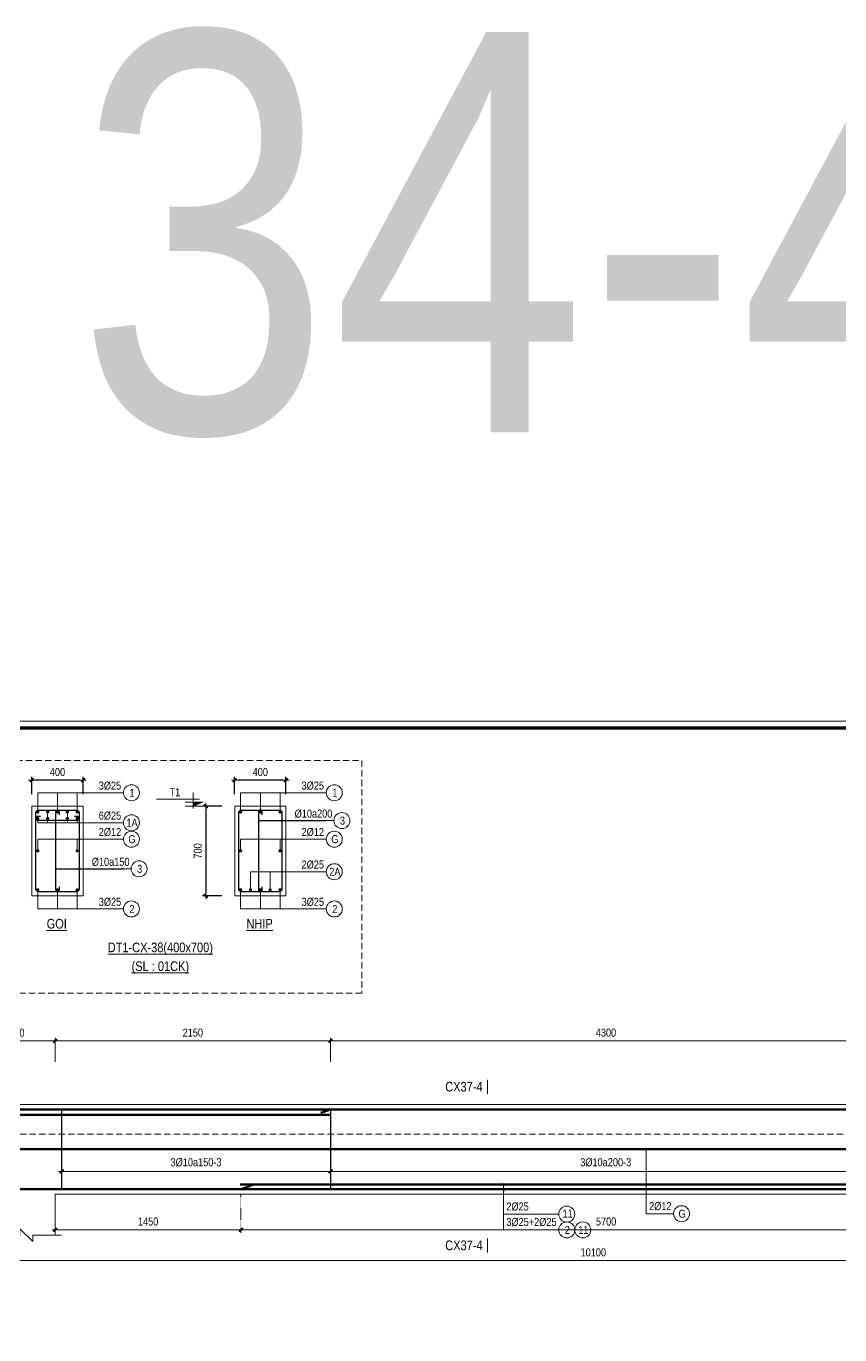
# Model space of a CAD drawing. Header units: millimetres. Extents: x 397144 to 8960116, y 345581 to 674207.
# Drawn here: x 5027168 to 5033519, y 612315 to 622534 of the extents above; entities that cross this region are included whole.
import ezdxf
from ezdxf.enums import TextEntityAlignment as Align
from ezdxf.xclip import XClip

# ---------------------------------------------------------------- set-up
doc = ezdxf.new("R2010")
doc.units = ezdxf.units.MM
doc.header["$XCLIPFRAME"] = 0
doc.header["$PDSIZE"] = -10
doc.linetypes.add('DOT2', pattern=[0.125, 0, -0.125])
doc.linetypes.add('HIDDEN', pattern=[0.375, 0.25, -0.125])
doc.layers.get('0').update_dxf_attribs({"linetype": 'CONTINUOUS'})
doc.layers.get('Defpoints').update_dxf_attribs({"color": 12, "linetype": 'CONTINUOUS'})
for name, color, linetype, lineweight in [('CDAI', 8, 'CONTINUOUS', 30), ('CTHEP', 2, 'CONTINUOUS', 50), ('DBAO', 3, 'CONTINUOUS', 20), ('DGIONG', 4, 'CONTINUOUS', 13), ('KTH', 150, 'CONTINUOUS', 5), ('Net khuat', 8, 'HIDDEN', 13), ('STICK', 1, 'CONTINUOUS', 9), ('TEXT', 7, 'CONTINUOUS', 15)]:
    doc.layers.add(name, color=color, linetype=linetype, lineweight=lineweight)
doc.layers.add('HATCH', color=7, linetype='CONTINUOUS', lineweight=5, true_color=0x2491ff)
doc.styles.add('Star-HelCon', font='VHELVCN_0.TTF')
doc.styles.add('TTP-HelCon', font='VHELVCN_0.TTF')
doc.styles.add('VNI-HELVE-CONDENSE', font='VHELVCN_0.TTF')
doc.dimstyles.new('kc-25', dxfattribs={"dimtxt": 62.5, "dimasz": 20, "dimexe": 20, "dimexo": 50, "dimgap": 25, "dimtad": 3, "dimdec": 0, "dimzin": 0, "dimdsep": 46, "dimtxsty": 'VNI-HELVE-CONDENSE', "dimblk": 'DIM', "dimcen": 2.5, "dimclrd": 256, "dimclre": 154, "dimclrt": 7, "dimaunit": 1, "dimadec": 0, "dimazin": 0, "dimtfac": 1, "dimtdec": 0, "dimtix": 1, "dimtmove": 0, "dimatfit": 3, "dimldrblk": 'DOT', "dimfxl": 1, "dimtolj": 1, "dimtzin": 0, "dimarcsym": 0})
doc.dimstyles.new('TTP-25', dxfattribs={"dimscale": 25, "dimtxt": 2.5, "dimasz": 1, "dimexe": 1, "dimexo": 1, "dimgap": 0.09, "dimtad": 0, "dimdec": 4, "dimrnd": 5, "dimzin": 9, "dimdsep": 46, "dimtxsty": 'TTP-HelCon', "dimblk": 'Stick1', "dimcen": 0.09, "dimdle": 1.5, "dimclrd": 256, "dimclre": 256, "dimclrt": 7, "dimadec": 0, "dimazin": 0, "dimtfac": 1, "dimtdec": 4, "dimtmove": 0, "dimatfit": 3, "dimldrblk": '_ArchTick1', "dimfxl": 1, "dimtvp": 1, "dimtolj": 1, "dimtzin": 0, "dimarcsym": 0})

# ---------------------------------------------------------------- blocks, each defined once
blk = doc.blocks.new('Stick1')
at = {"layer": 'STICK'}
h = blk.add_hatch(color=256, dxfattribs=at)
edge = h.paths.add_edge_path()
edge.add_line((0.3, 0.5), (-0.5, -0.3))
edge.add_arc((-0.4, -0.4), 0.141, 135, 315)
edge.add_line((-0.3, -0.5), (0.5, 0.3))
edge.add_arc((0.4, 0.4), 0.141, 315, 495)
blk.add_line((1, 0), (-1, 0), dxfattribs=at)
blk.add_lwpolyline([(0.3, 0.5), (-0.5, -0.3, 1), (-0.3, -0.5), (0.5, 0.3, 1), (0.3, 0.5, 1)], format="xyb", dxfattribs=at)
blk = doc.blocks.new('*D1553')
at = {"layer": 'Defpoints', "color": 0, "ltscale": 500, "transparency": 16777216}
for p in [(5027212, 616647), (5027212, 616513), (5027612, 616513)]:
    blk.add_point(p, dxfattribs=at)
at = {"layer": 'KTH', "lineweight": -2, "ltscale": 500, "transparency": 16777216}
for p, q in [((5027212, 616538), (5027212, 616672)), ((5027587, 616647), (5027237, 616647)), ((5027612, 616538), (5027612, 616672))]:
    blk.add_line(p, q, dxfattribs=at)
at = {"layer": 'KTH', "lineweight": -2, "ltscale": 500, "transparency": 16777216, "xscale": 25, "yscale": 25, "zscale": 25, "rotation": 180}
blk.add_blockref('Stick1', (5027212, 616647), dxfattribs=at)
at = {"layer": 'KTH', "lineweight": -2, "ltscale": 500, "transparency": 16777216, "xscale": 25, "yscale": 25, "zscale": 25}
blk.add_blockref('Stick1', (5027612, 616647), dxfattribs=at)
at = {"layer": 'KTH', "color": 7, "ltscale": 500, "transparency": 16777216, "insert": (5027412, 616710), "char_height": 62.5, "attachment_point": 5, "style": 'TTP-HelCon'}
blk.add_mtext('\\A1;400', dxfattribs=at)
blk = doc.blocks.new('_ArchTick1')
at = {"color": 0, "const_width": 3.81}
blk.add_lwpolyline([(-12.7, -12.7), (12.7, 12.7)], dxfattribs=at)
blk = doc.blocks.new('DIM')
h = blk.add_hatch(color=1)
h.paths.add_polyline_path([(0.49, 0.29, 1), (0.29, 0.49), (-0.19, 0), (0.19, 0)])
h.paths.add_polyline_path([(0.19, 0), (-0.19, 0), (-0.49, -0.29, 1), (-0.29, -0.49)])
at = {"color": 9}
for p, q in [((-0.19, 0), (-1.5, 0)), ((0.19, 0), (1.5, 0))]:
    blk.add_line(p, q, dxfattribs=at)
at = {"color": 1}
for p, q in [((-0.49, -0.29), (0.29, 0.49)), ((-0.29, -0.49), (0.49, 0.29)), ((-0.19, 0), (0.19, 0))]:
    blk.add_line(p, q, dxfattribs=at)
blk.add_arc((-0.39, -0.39), 0.138, 135, 315, dxfattribs=at)
blk = doc.blocks.new('*D1555')
at = {"layer": 'Defpoints', "color": 0, "ltscale": 500, "transparency": 16777216}
for p in [(5028795, 616647), (5028795, 616513), (5029195, 616513)]:
    blk.add_point(p, dxfattribs=at)
at = {"layer": 'KTH', "lineweight": -2, "ltscale": 500, "transparency": 16777216}
for p, q in [((5028795, 616538), (5028795, 616672)), ((5029170, 616647), (5028820, 616647)), ((5029195, 616538), (5029195, 616672))]:
    blk.add_line(p, q, dxfattribs=at)
at = {"layer": 'KTH', "lineweight": -2, "ltscale": 500, "transparency": 16777216, "xscale": 25, "yscale": 25, "zscale": 25, "rotation": 180}
blk.add_blockref('Stick1', (5028795, 616647), dxfattribs=at)
at = {"layer": 'KTH', "lineweight": -2, "ltscale": 500, "transparency": 16777216, "xscale": 25, "yscale": 25, "zscale": 25}
blk.add_blockref('Stick1', (5029195, 616647), dxfattribs=at)
at = {"layer": 'KTH', "color": 7, "ltscale": 500, "transparency": 16777216, "insert": (5028995, 616710), "char_height": 62.5, "attachment_point": 5, "style": 'TTP-HelCon'}
blk.add_mtext('\\A1;400', dxfattribs=at)
blk = doc.blocks.new('*D1556')
at = {"layer": 'Defpoints', "color": 0, "ltscale": 500, "transparency": 16777216}
for p in [(5028720, 616444), (5028570, 615744), (5028720, 615744)]:
    blk.add_point(p, dxfattribs=at)
at = {"layer": 'KTH', "lineweight": -2, "ltscale": 500, "transparency": 16777216}
for p, q in [((5028695, 616444), (5028545, 616444)), ((5028570, 616419), (5028570, 615769)), ((5028695, 615744), (5028545, 615744))]:
    blk.add_line(p, q, dxfattribs=at)
at = {"layer": 'KTH', "lineweight": -2, "ltscale": 500, "transparency": 16777216, "xscale": 25, "yscale": 25, "zscale": 25}
for p, rotation in [((5028570, 616444), 90), ((5028570, 615744), 270)]:
    blk.add_blockref('Stick1', p, dxfattribs=dict(at, rotation=rotation))
at = {"layer": 'KTH', "color": 7, "ltscale": 500, "transparency": 16777216, "insert": (5028507, 616094), "char_height": 62.5, "attachment_point": 5, "rotation": 90, "style": 'TTP-HelCon'}
blk.add_mtext('\\A1;700', dxfattribs=at)
blk = doc.blocks.new('CODE')
at = {"layer": 'DBAO'}
for p, q in [((-63, -20), (-63, 105)), ((-63, 0), (-138, 30)), ((-138, 30), (0, 30)), ((-138, 0), (0, 0)), ((-113, 55), (224, 55))]:
    blk.add_line(p, q, dxfattribs=at)
at = {"layer": 'HATCH', "color": 1}
blk.add_solid([(-63, 0), (-138, 30), (-63, 30)], dxfattribs=at)
blk = doc.blocks.new('CX29')
at = {"layer": 'CTHEP'}
blk.add_line((5040791.73058, 522625.55855), (5088196.68235, 522625.51042), dxfattribs=at)
for points in [[(5088380.04714, 522306.31091), (5088380.04714, 522934.49812), (5040638.00552, 522934.56286), (5040638.00552, 522308.30037)], [(5040673.22228, 522688.96378), (5040673.22228, 522312.57371), (5040673.22228, 522312.57371), (5040906.87594, 522312.55065), (5053058.00553, 522312.52236), (5053632.05103, 522312.52048), (5088308.99188, 522312.49833), (5088308.99188, 522835.37385)]]:
    blk.add_lwpolyline(points, dxfattribs=at)
at = {"layer": 'DBAO'}
blk.add_lwpolyline([(5088418.00552, 521953.49448), (5088418.00552, 522973.44839), (5053205.91177, 522973.49728)], dxfattribs=at)
at = {"layer": 'Net khuat', "ltscale": 200}
blk.add_lwpolyline([(5040608.00552, 522743.57367), (5088410.04714, 522743.57367)], dxfattribs=at)
blk = doc.blocks.new('CHG_XX_Khung ten')
blk.add_lwpolyline([(15, 579), (826, 579), (826, 15), (15, 15)], close=True)
at = {"color": 4, "linetype": 'Continuous', "const_width": 1}
blk.add_lwpolyline([(17, 577), (824, 577), (824, 17), (17, 17)], close=True, dxfattribs=at)
blk = doc.blocks.new('*D8762')
at = {"layer": 'Defpoints', "color": 0, "transparency": 16777216}
for p in [(5106171, 564761), (5104022, 564572), (5106171, 564572)]:
    blk.add_point(p, dxfattribs=at)
at = {"layer": 'KTH', "lineweight": -2, "transparency": 16777216}
for p, q in [((5104022, 564597), (5104022, 564786)), ((5104047, 564761), (5106146, 564761)), ((5106171, 564597), (5106171, 564786))]:
    blk.add_line(p, q, dxfattribs=at)
at = {"layer": 'KTH', "lineweight": -2, "transparency": 16777216, "xscale": 25, "yscale": 25, "zscale": 25, "rotation": 180}
blk.add_blockref('Stick1', (5104022, 564761), dxfattribs=at)
at = {"layer": 'KTH', "lineweight": -2, "transparency": 16777216, "xscale": 25, "yscale": 25, "zscale": 25}
blk.add_blockref('Stick1', (5106171, 564761), dxfattribs=at)
at = {"layer": 'KTH', "color": 7, "transparency": 16777216, "insert": (5105096, 564825), "char_height": 62.5, "attachment_point": 5, "style": 'TTP-HelCon'}
blk.add_mtext('\\A1;2150', dxfattribs=at)
blk = doc.blocks.new('*D8764')
at = {"layer": 'Defpoints', "color": 0, "transparency": 16777216}
for p in [(5104072, 563799), (5106171, 563816), (5106171, 563742)]:
    blk.add_point(p, dxfattribs=at)
at = {"layer": 'KTH', "lineweight": -2, "transparency": 16777216}
for p, q in [((5106171, 563791), (5106171, 563717)), ((5104072, 563774), (5104072, 563717)), ((5104097, 563742), (5106146, 563742))]:
    blk.add_line(p, q, dxfattribs=at)
at = {"layer": 'KTH', "lineweight": -2, "transparency": 16777216, "xscale": 25, "yscale": 25, "zscale": 25, "rotation": 180}
blk.add_blockref('Stick1', (5104072, 563742), dxfattribs=at)
at = {"layer": 'KTH', "lineweight": -2, "transparency": 16777216, "xscale": 25, "yscale": 25, "zscale": 25}
blk.add_blockref('Stick1', (5106171, 563742), dxfattribs=at)
at = {"layer": 'KTH', "color": 7, "transparency": 16777216, "insert": (5105121, 563812), "char_height": 62.5, "attachment_point": 5, "style": 'TTP-HelCon'}
blk.add_mtext('\\A1;\\A1;\\A3;3Þ10a150-3', dxfattribs=at)
blk = doc.blocks.new('*D8732')
at = {"layer": 'Defpoints', "color": 0, "transparency": 16777216}
for p in [(5104022, 564761), (5103422, 564597), (5104022, 564572)]:
    blk.add_point(p, dxfattribs=at)
at = {"layer": 'KTH', "lineweight": -2, "transparency": 16777216}
for p, q in [((5103422, 564622), (5103422, 564786)), ((5103447, 564761), (5103997, 564761)), ((5104022, 564597), (5104022, 564786))]:
    blk.add_line(p, q, dxfattribs=at)
at = {"layer": 'KTH', "lineweight": -2, "transparency": 16777216, "xscale": 25, "yscale": 25, "zscale": 25, "rotation": 180}
blk.add_blockref('Stick1', (5103422, 564761), dxfattribs=at)
at = {"layer": 'KTH', "lineweight": -2, "transparency": 16777216, "xscale": 25, "yscale": 25, "zscale": 25}
blk.add_blockref('Stick1', (5104022, 564761), dxfattribs=at)
at = {"layer": 'KTH', "color": 7, "transparency": 16777216, "insert": (5103722, 564825), "char_height": 62.5, "attachment_point": 5, "style": 'TTP-HelCon'}
blk.add_mtext('\\A1;600', dxfattribs=at)
blk = doc.blocks.new('*D8745')
at = {"layer": 'Defpoints', "color": 0, "transparency": 16777216}
for p in [(5110471, 564761), (5106171, 564572), (5110471, 564572)]:
    blk.add_point(p, dxfattribs=at)
at = {"layer": 'KTH', "lineweight": -2, "transparency": 16777216}
for p, q in [((5106171, 564597), (5106171, 564786)), ((5106196, 564761), (5110446, 564761)), ((5110471, 564597), (5110471, 564786))]:
    blk.add_line(p, q, dxfattribs=at)
at = {"layer": 'KTH', "lineweight": -2, "transparency": 16777216, "xscale": 25, "yscale": 25, "zscale": 25, "rotation": 180}
blk.add_blockref('Stick1', (5106171, 564761), dxfattribs=at)
at = {"layer": 'KTH', "lineweight": -2, "transparency": 16777216, "xscale": 25, "yscale": 25, "zscale": 25}
blk.add_blockref('Stick1', (5110471, 564761), dxfattribs=at)
at = {"layer": 'KTH', "color": 7, "transparency": 16777216, "insert": (5108321, 564825), "char_height": 62.5, "attachment_point": 5, "style": 'TTP-HelCon'}
blk.add_mtext('\\A1;4300', dxfattribs=at)
blk = doc.blocks.new('*D8750')
at = {"layer": 'Defpoints', "color": 0, "transparency": 16777216}
for p in [(5106171, 563882), (5110467, 563882), (5110467, 563742)]:
    blk.add_point(p, dxfattribs=at)
at = {"layer": 'KTH', "lineweight": -2, "transparency": 16777216}
for p, q in [((5106171, 563857), (5106171, 563717)), ((5110467, 563857), (5110467, 563717)), ((5106196, 563742), (5110442, 563742))]:
    blk.add_line(p, q, dxfattribs=at)
at = {"layer": 'KTH', "lineweight": -2, "transparency": 16777216, "xscale": 25, "yscale": 25, "zscale": 25, "rotation": 180}
blk.add_blockref('Stick1', (5106171, 563742), dxfattribs=at)
at = {"layer": 'KTH', "lineweight": -2, "transparency": 16777216, "xscale": 25, "yscale": 25, "zscale": 25}
blk.add_blockref('Stick1', (5110467, 563742), dxfattribs=at)
at = {"layer": 'KTH', "color": 7, "transparency": 16777216, "insert": (5108319, 563812), "char_height": 62.5, "attachment_point": 5, "style": 'TTP-HelCon'}
blk.add_mtext('\\A1;\\A1;3Þ10a200-3', dxfattribs=at)
blk = doc.blocks.new('*D1859')
at = {"layer": 'Defpoints', "color": 0, "transparency": 16777216}
for p in [(5103172, 563243), (5113272, 563243), (5113272, 563045)]:
    blk.add_point(p, dxfattribs=at)
at = {"layer": 'KTH', "lineweight": -2, "transparency": 16777216}
for p, q in [((5103172, 563218), (5103172, 563020)), ((5113272, 563218), (5113272, 563020)), ((5103197, 563045), (5113247, 563045))]:
    blk.add_line(p, q, dxfattribs=at)
at = {"layer": 'KTH', "lineweight": -2, "transparency": 16777216, "xscale": 25, "yscale": 25, "zscale": 25, "rotation": 180}
blk.add_blockref('Stick1', (5103172, 563045), dxfattribs=at)
at = {"layer": 'KTH', "lineweight": -2, "transparency": 16777216, "xscale": 25, "yscale": 25, "zscale": 25}
blk.add_blockref('Stick1', (5113272, 563045), dxfattribs=at)
at = {"layer": 'KTH', "color": 7, "transparency": 16777216, "insert": (5108222, 563109), "char_height": 62.5, "attachment_point": 5, "style": 'TTP-HelCon'}
blk.add_mtext('\\A1;10100', dxfattribs=at)
blk = doc.blocks.new('MC')
at = {"layer": 'CTHEP', "const_width": 10}
blk.add_lwpolyline([(0, 150), (0, 0)], dxfattribs=at)
at = {"layer": 'TEXT', "style": 'TTP-HelCon'}
blk.add_attdef('A', text='', height=100, dxfattribs=at).set_placement((-50, 26), align=Align.RIGHT)
blk = doc.blocks.new('*D8765')
at = {"layer": 'Defpoints', "color": 0, "ltscale": 0.8, "transparency": 16777216}
for p in [(5104022, 563586), (5105472, 563586), (5105472, 563286)]:
    blk.add_point(p, dxfattribs=at)
at = {"layer": 'KTH', "linetype": 'DOT2', "lineweight": -2, "ltscale": 0.8, "transparency": 16777216}
for p, q in [((5104022, 563561), (5104022, 563261)), ((5105472, 563561), (5105472, 563261))]:
    blk.add_line(p, q, dxfattribs=at)
at = {"layer": 'KTH', "lineweight": -2, "ltscale": 0.8, "transparency": 16777216}
blk.add_line((5104047, 563286), (5105447, 563286), dxfattribs=at)
at = {"layer": 'KTH', "lineweight": -2, "ltscale": 0.8, "transparency": 16777216, "xscale": 25, "yscale": 25, "zscale": 25, "rotation": 180}
blk.add_blockref('Stick1', (5104022, 563286), dxfattribs=at)
at = {"layer": 'KTH', "lineweight": -2, "ltscale": 0.8, "transparency": 16777216, "xscale": 25, "yscale": 25, "zscale": 25}
blk.add_blockref('Stick1', (5105472, 563286), dxfattribs=at)
at = {"layer": 'KTH', "color": 7, "ltscale": 0.8, "transparency": 16777216, "insert": (5104747, 563350), "char_height": 62.5, "attachment_point": 5, "style": 'TTP-HelCon'}
blk.add_mtext('\\A1;1450', dxfattribs=at)
blk = doc.blocks.new('*D8766')
at = {"layer": 'Defpoints', "color": 0, "ltscale": 0.8, "transparency": 16777216}
for p in [(5105472, 563586), (5111172, 563586), (5111172, 563286)]:
    blk.add_point(p, dxfattribs=at)
at = {"layer": 'KTH', "linetype": 'DOT2', "lineweight": -2, "ltscale": 0.8, "transparency": 16777216}
for p, q in [((5105472, 563561), (5105472, 563261)), ((5111172, 563561), (5111172, 563261))]:
    blk.add_line(p, q, dxfattribs=at)
at = {"layer": 'KTH', "lineweight": -2, "ltscale": 0.8, "transparency": 16777216}
blk.add_line((5105497, 563286), (5111147, 563286), dxfattribs=at)
at = {"layer": 'KTH', "lineweight": -2, "ltscale": 0.8, "transparency": 16777216, "xscale": 25, "yscale": 25, "zscale": 25, "rotation": 180}
blk.add_blockref('Stick1', (5105472, 563286), dxfattribs=at)
at = {"layer": 'KTH', "lineweight": -2, "ltscale": 0.8, "transparency": 16777216, "xscale": 25, "yscale": 25, "zscale": 25}
blk.add_blockref('Stick1', (5111172, 563286), dxfattribs=at)
at = {"layer": 'KTH', "color": 7, "ltscale": 0.8, "transparency": 16777216, "insert": (5108322, 563350), "char_height": 62.5, "attachment_point": 5, "style": 'TTP-HelCon'}
blk.add_mtext('\\A1;5700', dxfattribs=at)
blk = doc.blocks.new('CX-37')
at = {"layer": 'CDAI', "ltscale": 52.5}
for p, q in [((5104071.83535, 564228.44752), (5104071.83535, 563598.44752)), ((5106170.83535, 564228.44752), (5106170.83535, 563598.44752))]:
    blk.add_line(p, q, dxfattribs=at)
at = {"layer": 'CTHEP'}
for p, q in [((5128741.83394, 564224.46289), (5096651.83396, 564224.5159)), ((5106095.83535, 564199.44752), (5106170.83535, 564224.44752)), ((5101870.87344, 564184.51032), (5106170.83535, 564184.51032)), ((5096805.55901, 563915.51158), (5128583.48934, 563915.47222)), ((5103421.83396, 563602.4754), (5103995.87946, 563602.47351)), ((5103995.87946, 563602.47351), (5128672.60513, 563602.45631)), ((5105465.98171, 563599.65788), (5105558.67421, 563633.96213)), ((5105466.36167, 563640.39823), (5111169.56989, 563640.39823))]:
    blk.add_line(p, q, dxfattribs=at)
at = {"layer": 'DBAO'}
for points in [[(5128771.83395, 563243.52348), (5128771.83395, 564263.41532), (5103569.7402, 564263.45031)], [(5104021.83535, 563563.44752), (5112621.83396, 563563.43776)], [(5104021.83535, 563243.44752), (5104021.83535, 563563.44752)]]:
    blk.add_lwpolyline(points, dxfattribs=at)
at = {"layer": 'DGIONG'}
blk.add_lwpolyline([(5103371.83396, 563243.45135), (5103746.83535, 563243.44752), (5103746.83535, 563293.44752), (5103846.83535, 563193.44752), (5103846.83535, 563243.44752), (5104071.83535, 563243.44752)], dxfattribs=at)
for centre in [(5108911.01223, 563411.43781), (5108015.15276, 563408.66775), (5108015.15276, 563284.92842), (5108140.15276, 563284.92842)]:
    blk.add_circle(centre, 62.5, dxfattribs=at)
at = {"layer": 'Net khuat', "ltscale": 200}
blk.add_lwpolyline([(5096621.83396, 564033.5267), (5128771.83395, 564033.5267)], dxfattribs=at)
at = {"xscale": 0.75, "yscale": 0.75, "zscale": 0.75}
for p in [(5107395.10587, 564346.40334), (5107395.10587, 563107.66219)]:
    blk.add_blockref('MC', p, dxfattribs=at).add_auto_attribs({'A': 'CX37-4'})
at = {"layer": 'TEXT', "style": 'TTP-HelCon'}
for s, p in [('2Þ25', (5107543.07564, 563436.55333, 0)), ('2Þ12', (5108657.20436, 563439.33487, 0)), ('3Þ25+2Þ25', (5107543.07564, 563316.0065, 0))]:
    blk.add_text(s, height=62.5, dxfattribs=at).set_placement(p)
at = {"layer": 'TEXT', "style": 'Star-HelCon'}
for s, p in [('11', (5108021.63028, 563411.71404)), ('G', (5108915.1789, 563411.43781)), ('2', (5108019.31943, 563284.92842)), ('11', (5108144.31943, 563284.92842))]:
    blk.add_text(s, height=62.5, dxfattribs=at).set_placement(p, align=Align.MIDDLE)
at = {"layer": 'KTH'}
for base, p1, p2, picture, middle in [((5104021.83535, 564760.84569), (5103421.83396, 564596.84186), (5104021.83535, 564571.84186), '*D8732', (5103721.83465, 564824.67902)), ((5106170.83535, 564760.84186), (5104021.83535, 564571.84186), (5106170.83535, 564571.84186), '*D8762', (5105096.33535, 564824.67519)), ((5110470.83396, 564760.84186), (5106170.83535, 564571.84186), (5110470.83396, 564571.84186), '*D8745', (5108320.83465, 564824.67519)), ((5113271.83395, 563045.46643), (5103171.83395, 563243.44943), (5113271.83395, 563243.44943), '*D1859', (5108221.83395, 563109.29976))]:
    dim = blk.add_linear_dim(base=base, p1=p1, p2=p2, angle=180, dimstyle='TTP-25', override={"dimtmove": 1}, dxfattribs=at)
    dim.commit()
    dim.dimension.update_dxf_attribs({"geometry": picture, "text_midpoint": middle})
for base, p1, p2, text, picture, middle in [((5106170.83535, 563741.87899), (5104071.83535, 563799.35234), (5106170.83535, 563815.879), '\\A1;\\A3;3Þ10a150-3', '*D8764', (5105121.33535, 563811.79566)), ((5110466.83396, 563741.87194), (5106170.83535, 563881.96047), (5110466.83396, 563881.89217), '\\A1;3Þ10a200-3', '*D8750', (5108318.83465, 563811.7886))]:
    dim = blk.add_linear_dim(base=base, p1=p1, p2=p2, text=text, dimstyle='TTP-25', override={"dimtmove": 1}, dxfattribs=at)
    dim.commit()
    dim.dimension.update_dxf_attribs({"geometry": picture, "text_midpoint": middle})
at = {"layer": 'KTH', "ltscale": 0.8}
for base, p1, p2, picture, middle in [((5105471.83465, 563286.43548), (5104021.83535, 563586.43548), (5105471.83465, 563586.43548), '*D8765', (5104746.835, 563350.26881)), ((5111171.83465, 563286.43548), (5105471.83465, 563586.43548), (5111171.83465, 563586.43548), '*D8766', (5108321.83465, 563350.26881))]:
    dim = blk.add_linear_dim(base=base, p1=p1, p2=p2, dimstyle='TTP-25', dxfattribs=at)
    dim.commit()
    dim.dimension.update_dxf_attribs({"geometry": picture, "text_midpoint": middle})
at = {"layer": 'DGIONG'}
for points in [[(5108634.19419, 563915.48238), (5108634.19233, 563411.43781), (5108848.51223, 563411.43781)], [(5107520.06386, 563595.71201), (5107520.0636, 563408.66775), (5107952.65276, 563408.66775)], [(5107520.06387, 563595.70053), (5107520.0636, 563408.65628), (5107952.65276, 563408.65628)], [(5107520.06387, 563645.59514), (5107521.6798, 563286.43548), (5107951.18048, 563284.7302)]]:
    blk.add_leader(points, dimstyle='kc-25', override={"dimtad": 0, "dimldrblk": 'ArchTick', "dimfxl": 100, "dimarcsym": 1}, dxfattribs=at)

msp = doc.modelspace()

# ---------------------------------------------------------------- linework, layer by layer
at = {"layer": 'CDAI'}
for points in [[(5027262.09082, 616413.02224), (5027562.09082, 616413.02224, -0.4142135624), (5027580.84082, 616394.27224), (5027580.84082, 615794.27224, -0.4142135624), (5027562.09082, 615775.52224), (5027262.09082, 615775.52224, -0.4142135624), (5027243.34082, 615794.27224), (5027243.34082, 616394.27224, -0.4142135624)], [(5028845.44023, 616413.02224), (5029145.44023, 616413.02224, -0.4142135624), (5029164.19023, 616394.27224), (5029164.19023, 615794.27224, -0.4142135624), (5029145.44023, 615775.52224), (5028845.44023, 615775.52224, -0.4142135624), (5028826.69023, 615794.27224), (5028826.69023, 616394.27224, -0.4142135624)]]:
    msp.add_lwpolyline(points, format="xyb", close=True, dxfattribs=at)
for points in [[(5027427.09082, 616376.10225), (5027427.09082, 616398.02224, 0.4142135624), (5027412.09082, 616413.02224), (5027412.09082, 616413.02224, 0.4142135624), (5027397.09082, 616398.02224), (5027397.09082, 615790.52224, 0.4142135624), (5027412.09082, 615775.52224), (5027412.09082, 615775.52224, 0.4142135624), (5027427.09082, 615790.52224), (5027427.09082, 615812.44223)], [(5029010.44023, 616376.10225), (5029010.44023, 616398.02224, 0.4142135624), (5028995.44023, 616413.02224), (5028995.44023, 616413.02224, 0.4142135624), (5028980.44023, 616398.02224), (5028980.44023, 615790.52224, 0.4142135624), (5028995.44023, 615775.52224), (5028995.44023, 615775.52224, 0.4142135624), (5029010.44023, 615790.52224), (5029010.44023, 615812.44223)], [(5027280.26081, 616363.02224), (5027258.34082, 616363.02224, 0.4142135624), (5027243.34082, 616348.02224), (5027243.34082, 616348.02224, 0.4142135624), (5027258.34082, 616333.02224), (5027565.84082, 616333.02224, 0.4142135624), (5027580.84082, 616348.02224), (5027580.84082, 616348.02224, 0.4142135624), (5027565.84082, 616363.02224), (5027543.92083, 616363.02224)]]:
    msp.add_lwpolyline(points, format="xyb", dxfattribs=at)
at = {"layer": 'CTHEP', "const_width": 12.5}
for points in [[(5027252.09082, 616398.02224, 1), (5027264.59082, 616398.02224, 1)], [(5027328.96582, 616398.02224, 1), (5027341.46582, 616398.02224, 1)], [(5027405.84082, 616398.02224, 1), (5027418.34082, 616398.02224, 1)], [(5027482.71582, 616398.02224, 1), (5027495.21582, 616398.02224, 1)], [(5027559.59082, 616398.02224, 1), (5027572.09082, 616398.02224, 1)], [(5028835.44023, 616398.02224, 1), (5028847.94023, 616398.02224, 1)], [(5028989.19023, 616398.02224, 1), (5029001.69023, 616398.02224, 1)], [(5029142.94023, 616398.02224, 1), (5029155.44023, 616398.02224, 1)], [(5027252.09082, 616348.02224, 1), (5027264.59082, 616348.02224, 1)], [(5027328.96582, 616348.02224, 1), (5027341.46582, 616348.02224, 1)], [(5027482.71582, 616348.02224, 1), (5027495.21582, 616348.02224, 1)], [(5027559.59082, 616348.02224, 1), (5027572.09082, 616348.02224, 1)], [(5027252.09082, 616094.27224, 1), (5027264.59082, 616094.27224, 1)], [(5027559.59082, 616094.27224, 1), (5027572.09082, 616094.27224, 1)], [(5028835.44023, 616094.27224, 1), (5028847.94023, 616094.27224, 1)], [(5029142.94023, 616094.27224, 1), (5029155.44023, 616094.27224, 1)], [(5027252.09082, 615790.52224, 1), (5027264.59082, 615790.52224, 1)], [(5027405.84082, 615790.52224, 1), (5027418.34082, 615790.52224, 1)], [(5027559.59082, 615790.52224, 1), (5027572.09082, 615790.52224, 1)], [(5028835.44023, 615790.52224, 1), (5028847.94023, 615790.52224, 1)], [(5028912.31523, 615790.52224, 1), (5028924.81523, 615790.52224, 1)], [(5028989.19023, 615790.52224, 1), (5029001.69023, 615790.52224, 1)], [(5029066.06523, 615790.52224, 1), (5029078.56523, 615790.52224, 1)], [(5029142.94023, 615790.52224, 1), (5029155.44023, 615790.52224, 1)]]:
    msp.add_lwpolyline(points, format="xyb", close=True, dxfattribs=at)
at = {"layer": 'DBAO', "flags": 128}
for points in [[(5027612.09082, 616444.27224), (5027612.09082, 615744.27224), (5027212.09082, 615744.27224), (5027212.09082, 616444.27224)], [(5027212.09082, 616444.27224), (5027612.09082, 616444.27224)], [(5029195.44023, 616444.27224), (5029195.44023, 615744.27224), (5028795.44023, 615744.27224), (5028795.44023, 616444.27224)], [(5028795.44023, 616444.27224), (5029195.44023, 616444.27224)]]:
    msp.add_lwpolyline(points, dxfattribs=at)
at = {"layer": 'DGIONG'}
for p, q in [((5027258.34082, 616398.02224), (5027258.34082, 616548.02224)), ((5027258.34082, 616548.02224), (5027927.09082, 616548.02224)), ((5027412.09082, 616398.02224), (5027412.09082, 616548.02224)), ((5027565.84082, 616398.02224), (5027565.84082, 616548.02224)), ((5028841.69023, 616398.02224), (5028841.69023, 616548.02224)), ((5028841.69023, 616548.02224), (5029510.44023, 616548.02224)), ((5028995.44023, 616398.02224), (5028995.44023, 616548.02224)), ((5029149.19023, 616398.02224), (5029149.19023, 616548.02224)), ((5027258.34082, 616348.02224), (5027258.34082, 616313.53276)), ((5027258.34082, 616313.53276), (5027927.09082, 616313.53276)), ((5027335.21582, 616398.02224), (5027335.21582, 616313.53276)), ((5027488.96582, 616398.02224), (5027488.96582, 616313.53276)), ((5027565.84082, 616348.02224), (5027565.84082, 616313.53276)), ((5029164.19023, 616330.66265), (5029569.94023, 616330.66265)), ((5027258.34082, 616094.27224), (5027258.34082, 616185.42988)), ((5027258.34082, 616185.42988), (5027927.09082, 616185.42988)), ((5027565.84082, 616094.27224), (5027565.84082, 616185.42988)), ((5028841.69023, 616094.27224), (5028841.69023, 616185.42988)), ((5028841.69023, 616185.42988), (5029510.44023, 616185.42988)), ((5029149.19023, 616094.27224), (5029149.19023, 616185.42988)), ((5027580.84082, 615954.13052), (5027986.59082, 615954.13052)), ((5028918.56523, 615931.6592), (5029510.44023, 615931.6592)), ((5028918.56523, 615790.52224), (5028918.56523, 615931.6592)), ((5029072.31523, 615790.52224), (5029072.31523, 615931.6592)), ((5027258.34082, 615640.52224), (5027258.34082, 615790.52224)), ((5027412.09082, 615640.52224), (5027412.09082, 615790.52224)), ((5027565.84082, 615640.52224), (5027565.84082, 615790.52224)), ((5028841.69023, 615640.52224), (5028841.69023, 615790.52224)), ((5028995.44023, 615640.52224), (5028995.44023, 615790.52224)), ((5029149.19023, 615640.52224), (5029149.19023, 615790.52224)), ((5027258.34082, 615640.52224), (5027927.09082, 615640.52224)), ((5028841.69023, 615640.52224), (5029510.44023, 615640.52224))]:
    msp.add_line(p, q, dxfattribs=at)
msp.add_lwpolyline([(5019502.29512, 617054.8672), (5036871.90055, 617054.8672), (5036871.90055, 602536.98804), (5019502.29512, 602536.98804)], close=True, dxfattribs=at)
for centre in [(5027989.59082, 616548.02224), (5029572.94023, 616548.02224), (5027989.59082, 616313.53276), (5029632.44023, 616330.66265), (5027989.59082, 616185.42988), (5029572.94023, 616185.42988), (5028049.09082, 615954.13052), (5029572.94023, 615931.6592), (5027989.59082, 615640.52224), (5029572.94023, 615640.52224)]:
    msp.add_circle(centre, 62.5, dxfattribs=at)
at = {"layer": 'Net khuat', "ltscale": 200}
msp.add_lwpolyline([(5026490.07158, 616800.70321), (5029788.14742, 616800.70321), (5029788.14742, 614982.41106), (5026490.07158, 614982.41106)], close=True, dxfattribs=at)

# ---------------------------------------------------------------- block references
at = {"layer": 'DBAO'}
ref = msp.add_blockref('CX29', (-42198.81169, 93236.74717), dxfattribs=at)
XClip(ref).set_block_clipping_path([(5039898.363287813, 521332.9604182728), (5053846.7564344108, 523623.1797792785)])
at = {"layer": 'KTH', "linetype": 'Continuous', "xscale": -1}
msp.add_blockref('CODE', (5028407.95367, 616444.27224), dxfattribs=at)

# ---------------------------------------------------------------- texts
at = {"layer": 'TEXT', "color": 1, "style": 'TTP-HelCon'}
msp.add_text('25 34-40', height=3125, dxfattribs=at).set_placement((5022582.37478, 619362.62651))
at = {"layer": 'TEXT', "style": 'TTP-HelCon'}
for s, height, p in [('3Þ25', 62.5, (5027821.59082, 616573.02224)), ('3Þ25', 62.5, (5029404.94023, 616573.02224)), ('Þ10a200', 62.5, (5029410.44023, 616354.16265)), ('6Þ25', 62.5, (5027821.59082, 616338.53276)), ('2Þ12', 62.5, (5027821.59082, 616210.42988)), ('2Þ12', 62.5, (5029404.94023, 616210.42988)), ('Þ10a150', 62.5, (5027827.09082, 615977.63052)), ('2Þ25', 62.5, (5029404.94023, 615956.6592)), ('3Þ25', 62.5, (5027821.85616, 615665.52224)), ('3Þ25', 62.5, (5029405.20557, 615665.52224)), ('%%UGOI', 75, (5027406.36448, 615487.96977)), ('%%UNHIP', 75, (5028989.71388, 615487.96977)), ('%%UDT1-CX-38(400x700)', 75, (5028214.8388, 615303.06977)), ('%%U(SL : 01CK)', 75, (5028214.8388, 615156.17518))]:
    msp.add_text(s, height=height, dxfattribs=at).set_placement(p, align=Align.CENTER)
at = {"layer": 'TEXT', "style": 'Star-HelCon'}
for s, p in [('1', (5027993.75749, 616548.02224)), ('1', (5029577.10689, 616548.02224)), ('1A', (5027993.75749, 616313.53276)), ('3', (5029636.60689, 616330.66265)), ('G', (5027993.75749, 616185.42988)), ('G', (5029577.10689, 616185.42988)), ('3', (5028053.25749, 615954.13052)), ('2A', (5029577.10689, 615931.6592)), ('2', (5027993.75749, 615640.52224)), ('2', (5029577.10689, 615640.52224))]:
    msp.add_text(s, height=62.5, dxfattribs=at).set_placement(p, align=Align.MIDDLE)
at = {"layer": 'TEXT', "style": 'TTP-HelCon'}
msp.add_text('T1    ', height=62.5, dxfattribs=at).set_placement((5028450.22034, 616521.26723), align=Align.RIGHT)

# ---------------------------------------------------------------- dimensions: what is measured, and where the dimension line sits
at = {"layer": 'KTH', "ltscale": 500}
for base, p1, p2, picture, middle in [((5027212.09082, 616646.52224), (5027612.09082, 616513.28418), (5027212.09082, 616513.28418), '*D1553', (5027412.09082, 616710.35557)), ((5028795.44023, 616646.52224), (5029195.44023, 616513.28418), (5028795.44023, 616513.28418), '*D1555', (5028995.44023, 616710.35557))]:
    dim = msp.add_linear_dim(base=base, p1=p1, p2=p2, dimstyle='TTP-25', override={"dimtxsty": 'TTP-HelCon'}, dxfattribs=at)
    dim.commit()
    dim.dimension.update_dxf_attribs({"geometry": picture, "text_midpoint": middle})
dim = msp.add_linear_dim(base=(5028570.45367, 615744.27224), p1=(5028720.28649, 616444.27224), p2=(5028720.28649, 615744.27224), angle=90, dimstyle='TTP-25', override={"dimtxsty": 'TTP-HelCon'}, dxfattribs=at)
dim.commit()
dim.dimension.update_dxf_attribs({"geometry": '*D1556', "text_midpoint": (5028506.62034, 616094.27224)})

# ---------------------------------------------------------------- leaders
at = {"layer": 'DGIONG'}
for points in [[(5028980.44023, 616330.66265), (5029326.37068, 616330.66265)], [(5029164.19023, 616330.66265), (5029510.12068, 616330.66265)], [(5027397.09082, 615954.13052), (5027743.02127, 615954.13052)], [(5027580.84082, 615954.13052), (5027926.77127, 615954.13052)]]:
    msp.add_leader(points, dimstyle='kc-25', override={"dimtad": 0, "dimldrblk": 'ArchTick', "dimfxl": 100, "dimarcsym": 1}, dxfattribs=at)

# ---------------------------------------------------------------- next in the draw order: block references
at = {"layer": 'KTH', "ltscale": 0.8, "xscale": 25.92478421702978, "yscale": 25.92478421702978, "zscale": 25.92478421702978}
msp.add_blockref('CHG_XX_Khung ten', (5019061.57379, 602096.26671), dxfattribs=at)

# ---------------------------------------------------------------- next in the draw order: block references
at = {"layer": 'DBAO'}
ref = msp.add_blockref('CX-37', (-76627.50903, 49849.59288), dxfattribs=at)
XClip(ref).set_block_clipping_path([(5096129.8041496612, 562618.9003874706), (5113386.7156403773, 564913.1328144962)])

doc.saveas('drawing.dxf')
